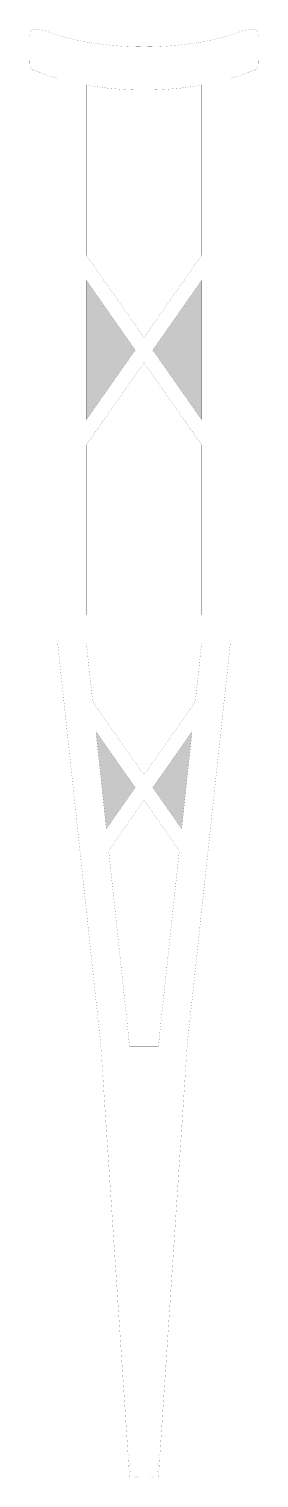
# Model space of a CAD drawing. Extents: x 6 to 14, y -25 to 25.4.
import ezdxf

# ---------------------------------------------------------------- set-up
doc = ezdxf.new("R2010")
doc.units = 0
doc.header["$LTSCALE"] = 0.000394
doc.layers.add('LAYER_1', color=7, linetype='CONTINUOUS')

msp = doc.modelspace()

# ---------------------------------------------------------------- linework, layer by layer
at = {"layer": 'LAYER_1', "color": 39, "linetype": 'CONTINUOUS', "const_width": 0.003}
for points in [[(7, 4), (8.5, -10), (9.445953, -24.189303), (9.477927, -24.195766), (9.501791, -24.21666), (9.512413, -24.2475), (9.505986, -24.279483), (9.485107, -24.303364), (9.454268, -24.31402), (9.462583, -24.438744), (9.49457, -24.445202), (9.518443, -24.466098), (9.529071, -24.496945), (9.522637, -24.528937), (9.501749, -24.552823), (9.470898, -24.563469), (9.479213, -24.688193), (9.511211, -24.694641), (9.535094, -24.715537), (9.545724, -24.74639), (9.53929, -24.778388), (9.518393, -24.802276), (9.487528, -24.812917), (9.5, -25), (9.656122, -25), (9.664678, -24.968498), (9.687128, -24.946055), (9.718642, -24.9375), (9.750153, -24.946055), (9.772601, -24.968498), (9.781157, -25), (9.937449, -25), (9.946005, -24.968498), (9.968453, -24.946055), (9.999965, -24.9375), (10.031476, -24.946055), (10.053924, -24.968498), (10.06248, -25), (10.218768, -25), (10.227324, -24.968498), (10.249772, -24.946055), (10.281283, -24.9375), (10.312795, -24.946055), (10.335243, -24.968498), (10.343799, -25), (10.5, -25), (10.512472, -24.812913), (10.481651, -24.80225), (10.460789, -24.77837), (10.454366, -24.746398), (10.46498, -24.715565), (10.48883, -24.694669), (10.520787, -24.688193), (10.529102, -24.563465), (10.498295, -24.552796), (10.477441, -24.528918), (10.47102, -24.496953), (10.481631, -24.466127), (10.50547, -24.445233), (10.537417, -24.438748), (10.545732, -24.31402), (10.514936, -24.303344), (10.494092, -24.279467), (10.487677, -24.247508), (10.498282, -24.216688), (10.522111, -24.195794), (10.554047, -24.189299), (11.5, -10), (13, 4), (13, 23.653665), (13.04774, 23.667678), (13.095202, 23.681903), (13.142378, 23.696339), (13.293335, 23.744576), (13.441207, 23.794979), (13.585902, 23.8475), (13.887667, 23.960501), (13.989842, 24.085398), (13.999996, 24.392307), (13.999996, 24.5173), (13.999996, 24.642296), (13.999996, 24.767291), (13.999996, 25.142276), (13.941535, 25.327277), (13.791054, 25.371532), (13.585906, 25.347441), (13.407008, 25.303558), (13.276237, 25.248839), (13.142382, 25.196287), (12.988425, 25.150267), (12.831556, 25.106497), (12.67187, 25.065028), (12.509459, 25.025905), (12.34441, 24.989176), (12.176815, 24.954886), (12.006768, 24.923079), (11.83435, 24.893798), (11.659657, 24.867091), (11.482781, 24.843001), (11.30381, 24.821575), (11.122839, 24.802858), (10.939954, 24.786899), (10.755245, 24.773738), (10.568807, 24.763421), (10.380725, 24.755996), (10.191092, 24.751507), (10, 24.75), (9.808908, 24.751507), (9.619274, 24.755996), (9.431189, 24.763421), (9.244751, 24.773737), (9.060042, 24.786897), (8.877157, 24.802858), (8.696186, 24.821572), (8.517216, 24.842999), (8.340339, 24.867091), (8.165647, 24.893798), (7.993232, 24.923079), (7.823181, 24.954886), (7.65559, 24.989177), (7.490541, 25.025908), (7.328126, 25.065031), (7.168442, 25.106499), (7.011573, 25.150266), (6.857614, 25.196287), (6.723758, 25.248836), (6.592986, 25.303553), (6.414091, 25.347437), (6.208944, 25.371532), (6.058462, 25.327278), (6, 25.142268), (6, 24.767283), (6, 24.642288), (6, 24.517294), (6, 24.392299), (6.010149, 24.085397), (6.112318, 23.960503), (6.414094, 23.847496), (6.558788, 23.794974), (6.706659, 23.744571), (6.857618, 23.696335), (6.904796, 23.681896), (6.952258, 23.667667), (7, 23.653654)], [(12, 17.503161), (10, 14.646862), (8, 17.503161), (8, 23.421882), (8.112469, 23.402525), (8.225924, 23.384264), (8.340331, 23.367106), (8.517208, 23.343013), (8.696176, 23.321584), (8.877146, 23.302866), (9.060031, 23.286904), (9.244743, 23.273742), (9.431185, 23.263425), (9.61927, 23.255997), (9.808905, 23.251507), (10, 23.25), (10.191095, 23.251508), (10.380729, 23.255999), (10.568811, 23.263425), (10.755254, 23.273742), (10.939964, 23.286904), (11.12285, 23.302866), (11.303819, 23.321585), (11.482787, 23.343016), (11.659661, 23.36711), (11.774077, 23.384269), (11.88753, 23.402531), (12, 23.42189)], [(8, 16.631433), (9.694807, 14.211), (8, 11.790567)], [(12, 11.790567), (10.305193, 14.211), (12, 16.631433)], [(8, 10.918846), (10, 13.775138), (12, 10.918846), (12, 5), (8, 5)], [(11.783965, 1.983673), (10, -0.564094), (8.216035, 1.983673), (8, 4), (12, 4)], [(8.326307, 0.954461), (9.694807, -0.999957), (8.689531, -2.435638)], [(11.310469, -2.435638), (10.305193, -0.999957), (11.673693, 0.954461)], [(8.770535, -3.191673), (10, -1.435819), (11.229465, -3.191673), (10.5, -10), (9.5, -10)]]:
    msp.add_lwpolyline(points, close=True, dxfattribs=at)
at = {"layer": 'LAYER_1', "color": 252}
for points in [[(8, 16.631433), (9.694807, 14.211), (8, 16.631433), (8, 11.790567)], [(12, 11.790567), (10.305193, 14.211), (12, 11.790567), (12, 16.631433)], [(8.326307, 0.954461), (9.694807, -0.999957), (8.326307, 0.954461), (8.689531, -2.435638)], [(11.310469, -2.435638), (10.305193, -0.999957), (11.310469, -2.435638), (11.673693, 0.954461)]]:
    msp.add_solid(points, dxfattribs=at)

doc.saveas('drawing.dxf')
